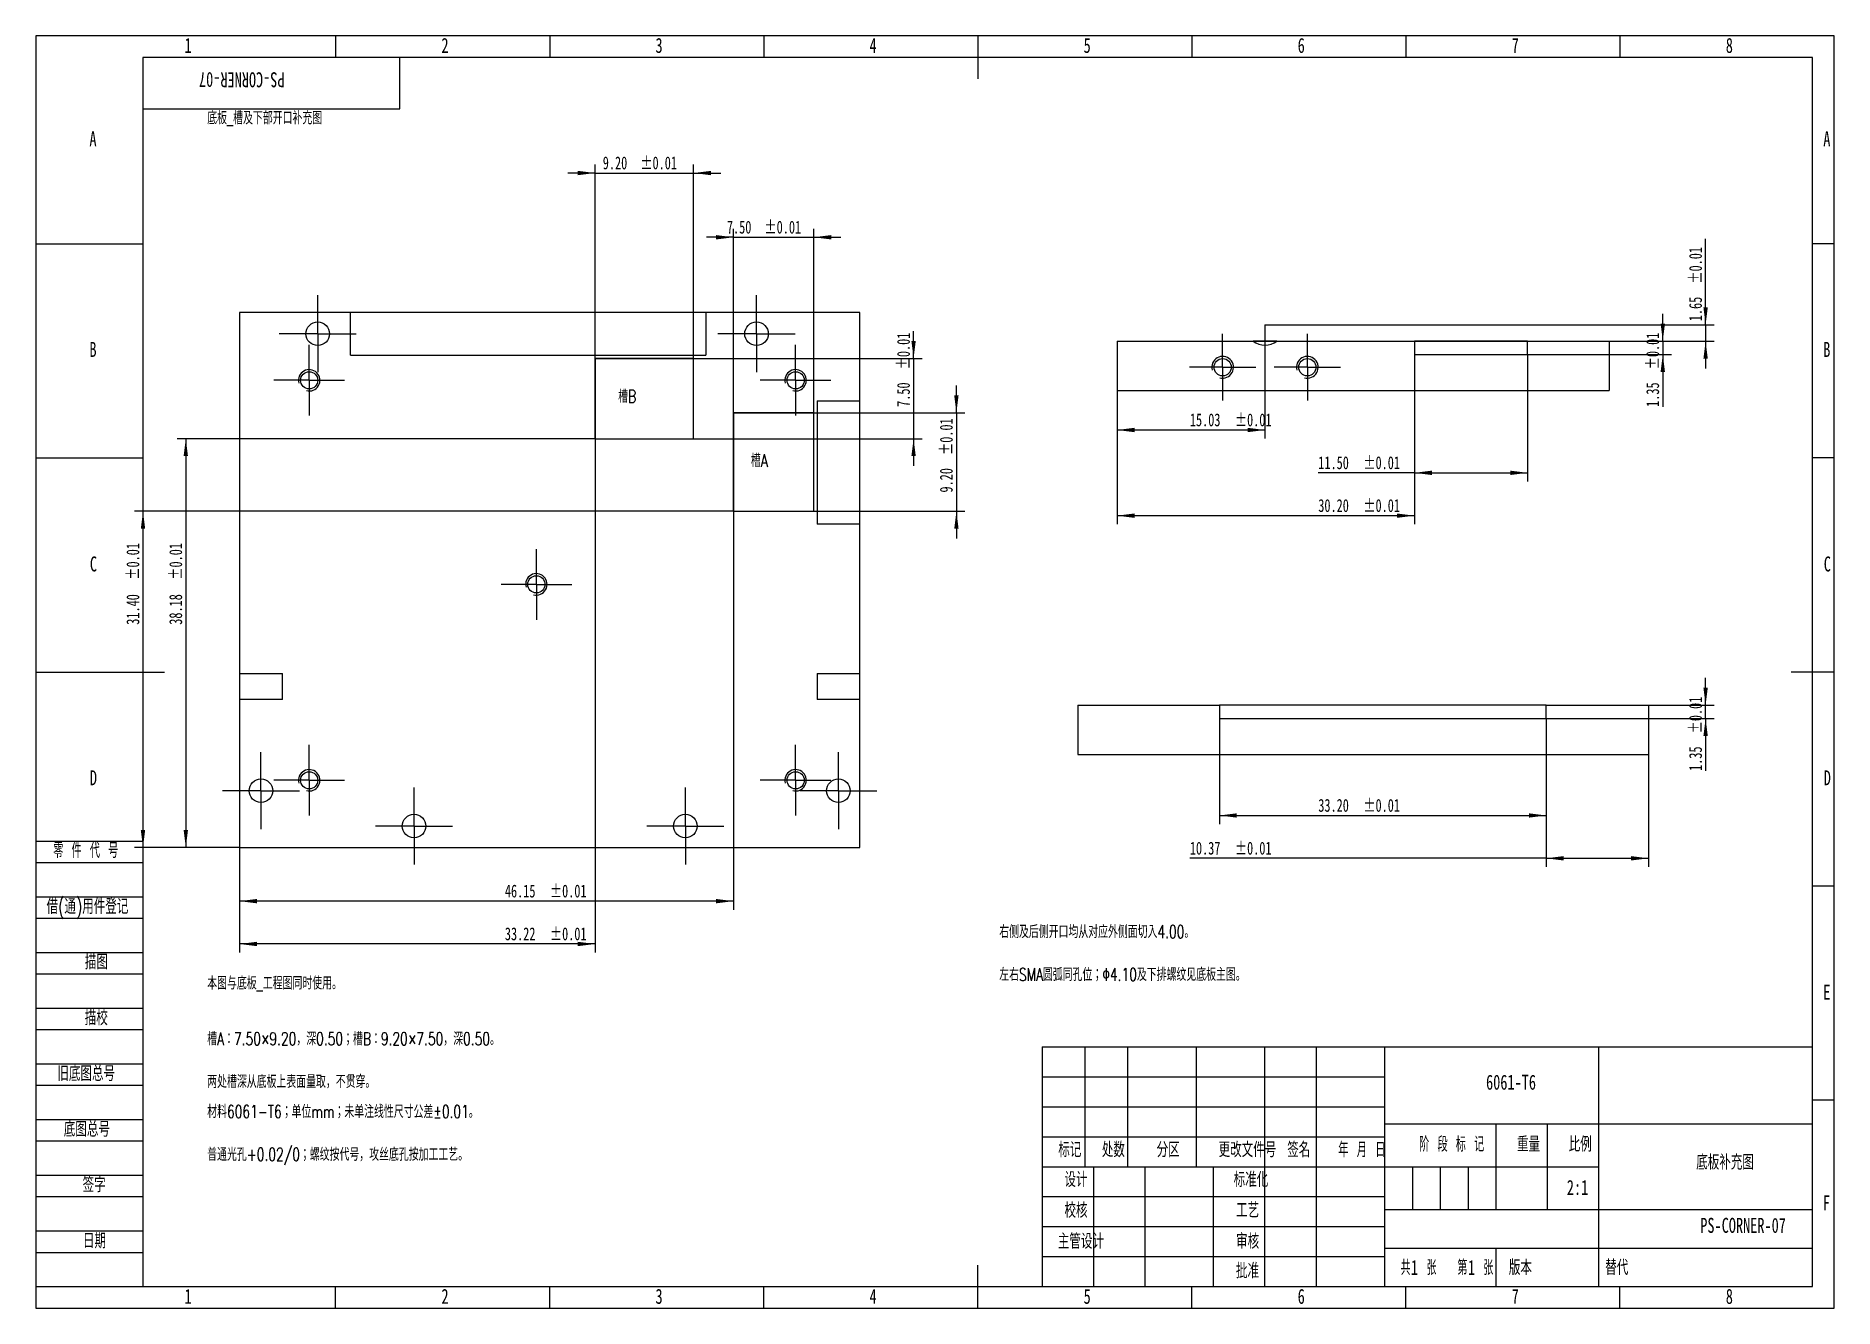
# Model space of a CAD drawing. Header units: millimetres. Extents: x 0 to 420, y 0 to 297.
import ezdxf

# ---------------------------------------------------------------- set-up
doc = ezdxf.new("R2010")
doc.units = ezdxf.units.MM
for name, color, linetype in [('10', 7, 'Continuous'), ('5', 7, 'Continuous'), ('9', 7, 'Continuous'), ('SLD-0', 7, 'Continuous')]:
    doc.layers.add(name, color=color, linetype=linetype)
doc.styles.add('SLDTEXTSTYLE0', font='TXT', dxfattribs={"width": 0.7, "bigfont": 'bigfont'})
doc.styles.add('SLDTEXTSTYLE1', font='TXT', dxfattribs={"width": 0.62, "bigfont": 'bigfont'})
doc.styles.add('SLDTEXTSTYLE2', font='TXT', dxfattribs={"width": 0.614286, "bigfont": 'bigfont'})
doc.styles.add('SLDTEXTSTYLE3', font='TXT', dxfattribs={"width": 0.6, "bigfont": 'bigfont'})
doc.styles.add('SLDTEXTSTYLE4', font='TXT', dxfattribs={"width": 0.7})
doc.dimstyles.new('SLDDIMSTYLE0', dxfattribs={"dimtxt": 3, "dimasz": 4.08, "dimexe": 0, "dimexo": 0.0625, "dimgap": 0.75, "dimtad": 1, "dimlfac": 0.4, "dimrnd": 1e-09, "dimzin": 4, "dimdsep": 46, "dimtxsty": 'SLDTEXTSTYLE4', "dimsah": 1, "dimcen": 0.09, "dimadec": 0, "dimazin": 1, "dimtol": 1, "dimtp": 0.01, "dimtm": 0.01, "dimtfac": 1, "dimtmove": 0, "dimatfit": 0, "dimfxl": 1, "dimfrac": 2, "dimtolj": 1, "dimarcsym": 0})
doc.dimstyles.new('SLDDIMSTYLE1', dxfattribs={"dimtxt": 3, "dimasz": 4.08, "dimexe": 0, "dimexo": 0.0625, "dimgap": 0.75, "dimtad": 1, "dimlfac": 0.4, "dimrnd": 1e-09, "dimzin": 12, "dimdsep": 46, "dimtxsty": 'SLDTEXTSTYLE4', "dimsah": 1, "dimcen": 0.09, "dimadec": 0, "dimazin": 3, "dimtol": 1, "dimtp": 0.01, "dimtm": 0.01, "dimtfac": 1, "dimtofl": 0, "dimtmove": 0, "dimatfit": 3, "dimfxl": 1, "dimfrac": 2, "dimtolj": 1, "dimarcsym": 0})
doc.dimstyles.new('SLDDIMSTYLE2', dxfattribs={"dimtxt": 3, "dimasz": 4.08, "dimexe": 0, "dimexo": 0.0625, "dimgap": 0.75, "dimtad": 1, "dimlfac": 0.4, "dimrnd": 1e-09, "dimzin": 4, "dimdsep": 46, "dimtxsty": 'SLDTEXTSTYLE4', "dimsah": 1, "dimcen": 0.09, "dimadec": 0, "dimazin": 1, "dimtol": 1, "dimtp": 0.01, "dimtm": 0.01, "dimtfac": 1, "dimtofl": 0, "dimtmove": 0, "dimatfit": 3, "dimfxl": 1, "dimfrac": 2, "dimtolj": 1, "dimarcsym": 0})
doc.dimstyles.new('SLDDIMSTYLE3', dxfattribs={"dimtxt": 3, "dimasz": 4.08, "dimexe": 0, "dimexo": 0.0625, "dimgap": 0.75, "dimtad": 1, "dimlfac": 0.434783, "dimrnd": 1e-09, "dimzin": 4, "dimdsep": 46, "dimtxsty": 'SLDTEXTSTYLE4', "dimsah": 1, "dimcen": 0.09, "dimadec": 0, "dimazin": 1, "dimtol": 1, "dimtp": 0.01, "dimtm": 0.01, "dimtfac": 1, "dimtofl": 0, "dimtmove": 0, "dimatfit": 3, "dimfxl": 1, "dimfrac": 2, "dimtolj": 1, "dimarcsym": 0})
doc.dimstyles.new('SLDDIMSTYLE4', dxfattribs={"dimtxt": 3, "dimasz": 4.08, "dimexe": 0, "dimexo": 0.0625, "dimgap": 0.75, "dimtad": 1, "dimlfac": 0.434783, "dimrnd": 1e-09, "dimzin": 12, "dimdsep": 46, "dimtxsty": 'SLDTEXTSTYLE4', "dimsah": 1, "dimcen": 0.09, "dimadec": 0, "dimazin": 3, "dimtol": 1, "dimtp": 0.01, "dimtm": 0.01, "dimtfac": 1, "dimtmove": 0, "dimatfit": 0, "dimfxl": 1, "dimfrac": 2, "dimtolj": 1, "dimarcsym": 0})
doc.dimstyles.new('SLDDIMSTYLE5', dxfattribs={"dimtxt": 3, "dimasz": 4.08, "dimexe": 0, "dimexo": 0.0625, "dimgap": 0.75, "dimtad": 1, "dimlfac": 0.434783, "dimrnd": 1e-09, "dimzin": 12, "dimdsep": 46, "dimtxsty": 'SLDTEXTSTYLE4', "dimsah": 1, "dimcen": 0.09, "dimadec": 0, "dimazin": 3, "dimtol": 1, "dimtp": 0.01, "dimtm": 0.01, "dimtfac": 1, "dimtofl": 0, "dimtmove": 0, "dimatfit": 3, "dimfxl": 1, "dimfrac": 2, "dimtolj": 1, "dimarcsym": 0})

# ---------------------------------------------------------------- blocks, each defined once
blk = doc.blocks.new('_D')
at = {"layer": '10'}
for p, q in [((162.94, 186.03), (162.94, 252)), ((181.69, 186.03), (181.69, 252)), ((162.94, 250), (156.59, 250)), ((162.94, 250), (181.69, 250)), ((181.69, 250), (188.04, 250))]:
    blk.add_line(p, q, dxfattribs=at)
for points in [[(162.94, 250), (158.86, 250.51), (158.86, 249.49)], [(181.69, 250), (185.77, 249.49), (185.77, 250.51)]]:
    blk.add_solid(points, dxfattribs=at)
at = {"layer": '10', "char_height": 3, "attachment_point": 1, "style": 'SLDTEXTSTYLE4'}
for s, insert in [('7.50', (161.4, 253.87)), ('±0.01', (170.16, 253.87))]:
    blk.add_mtext(s, dxfattribs=dict(at, insert=insert))
blk = doc.blocks.new('_D_1')
at = {"layer": '10'}
for p, q in [((215, 209.03), (215, 215.38)), ((162.94, 209.03), (217, 209.03)), ((215, 209.03), (215, 186.03)), ((162.94, 186.03), (217, 186.03)), ((215, 186.03), (215, 179.68))]:
    blk.add_line(p, q, dxfattribs=at)
for points in [[(215, 209.03), (215.51, 213.1), (214.49, 213.1)], [(215, 186.03), (214.49, 181.94), (215.51, 181.94)]]:
    blk.add_solid(points, dxfattribs=at)
at = {"layer": '10', "char_height": 3, "attachment_point": 1, "rotation": 90, "style": 'SLDTEXTSTYLE4'}
for s, insert in [('±0.01', (211.13, 199.16)), ('9.20', (211.13, 190.4))]:
    blk.add_mtext(s, dxfattribs=dict(at, insert=insert))
blk = doc.blocks.new('_D_2')
at = {"layer": '10'}
for p, q in [((162.94, 186.03), (162.94, 93)), ((47.56, 107.53), (47.56, 93)), ((162.94, 95), (47.56, 95))]:
    blk.add_line(p, q, dxfattribs=at)
for points in [[(47.56, 95), (51.64, 94.49), (51.64, 95.51)], [(162.94, 95), (158.86, 95.51), (158.86, 94.49)]]:
    blk.add_solid(points, dxfattribs=at)
at = {"layer": '10', "char_height": 3, "attachment_point": 1, "style": 'SLDTEXTSTYLE4'}
for s, insert in [('46.15', (109.53, 98.87)), ('±0.01', (120.04, 98.87))]:
    blk.add_mtext(s, dxfattribs=dict(at, insert=insert))
blk = doc.blocks.new('_D_3')
at = {"layer": '10'}
for p, q in [((162.94, 186.03), (23, 186.03)), ((25, 186.03), (25, 107.53)), ((47.56, 107.53), (23, 107.53))]:
    blk.add_line(p, q, dxfattribs=at)
for points in [[(25, 186.03), (24.49, 181.94), (25.51, 181.94)], [(25, 107.53), (25.51, 111.61), (24.49, 111.61)]]:
    blk.add_solid(points, dxfattribs=at)
at = {"layer": '10', "char_height": 3, "attachment_point": 1, "rotation": 90, "style": 'SLDTEXTSTYLE4'}
for s, insert in [('±0.01', (21.13, 170.04)), ('31.40', (21.13, 159.53))]:
    blk.add_mtext(s, dxfattribs=dict(at, insert=insert))
blk = doc.blocks.new('_D_4')
at = {"layer": '10'}
for p, q in [((130.62, 265), (124.27, 265)), ((130.62, 202.97), (130.62, 267)), ((130.62, 265), (153.62, 265)), ((153.62, 202.97), (153.62, 267)), ((153.62, 265), (159.97, 265))]:
    blk.add_line(p, q, dxfattribs=at)
for points in [[(130.62, 265), (126.54, 265.51), (126.54, 264.49)], [(153.62, 265), (157.7, 264.49), (157.7, 265.51)]]:
    blk.add_solid(points, dxfattribs=at)
at = {"layer": '10', "char_height": 3, "attachment_point": 1, "style": 'SLDTEXTSTYLE4'}
for s, insert in [('9.20', (132.4, 268.87)), ('±0.01', (141.16, 268.87))]:
    blk.add_mtext(s, dxfattribs=dict(at, insert=insert))
blk = doc.blocks.new('_D_5')
at = {"layer": '10'}
for p, q in [((205, 221.72), (205, 228.07)), ((130.62, 221.72), (207, 221.72)), ((205, 221.72), (205, 202.97)), ((130.62, 202.97), (207, 202.97)), ((205, 202.97), (205, 196.62))]:
    blk.add_line(p, q, dxfattribs=at)
for points in [[(205, 221.72), (205.51, 225.81), (204.49, 225.81)], [(205, 202.97), (204.49, 198.9), (205.51, 198.9)]]:
    blk.add_solid(points, dxfattribs=at)
at = {"layer": '10', "char_height": 3, "attachment_point": 1, "rotation": 90, "style": 'SLDTEXTSTYLE4'}
for s, insert in [('±0.01', (201.13, 219.16)), ('7.50', (201.13, 210.4))]:
    blk.add_mtext(s, dxfattribs=dict(at, insert=insert))
blk = doc.blocks.new('_D_6')
at = {"layer": '10'}
for p, q in [((130.62, 202.97), (130.62, 83)), ((47.56, 107.53), (47.56, 83)), ((130.62, 85), (47.56, 85))]:
    blk.add_line(p, q, dxfattribs=at)
for points in [[(47.56, 85), (51.64, 84.49), (51.64, 85.51)], [(130.62, 85), (126.54, 85.51), (126.54, 84.49)]]:
    blk.add_solid(points, dxfattribs=at)
at = {"layer": '10', "char_height": 3, "attachment_point": 1, "style": 'SLDTEXTSTYLE4'}
for s, insert in [('33.22', (109.53, 88.87)), ('±0.01', (120.04, 88.87))]:
    blk.add_mtext(s, dxfattribs=dict(at, insert=insert))
blk = doc.blocks.new('_D_7')
at = {"layer": '10'}
for p, q in [((130.62, 202.97), (33, 202.97)), ((35, 202.97), (35, 107.53)), ((47.56, 107.53), (33, 107.53))]:
    blk.add_line(p, q, dxfattribs=at)
for points in [[(35, 202.97), (34.49, 198.9), (35.51, 198.9)], [(35, 107.53), (35.51, 111.61), (34.49, 111.61)]]:
    blk.add_solid(points, dxfattribs=at)
at = {"layer": '10', "char_height": 3, "attachment_point": 1, "rotation": 90, "style": 'SLDTEXTSTYLE4'}
for s, insert in [('±0.01', (31.13, 170.04)), ('38.18', (31.13, 159.53))]:
    blk.add_mtext(s, dxfattribs=dict(at, insert=insert))
blk = doc.blocks.new('SW_CENTERMARKSYMBOL_0')
at = {"layer": '10', "color": 0}
for p, q in [((0, 6.25), (0, 9)), ((0, 0), (0, 6.25)), ((-6.25, 0), (-9, 0)), ((0, 0), (-6.25, 0)), ((0, 0), (0, -6.25)), ((0, 0), (6.25, 0)), ((6.25, 0), (9, 0)), ((0, -6.25), (0, -9))]:
    blk.add_line(p, q, dxfattribs=at)
blk = doc.blocks.new('SW_CENTERMARKSYMBOL_1')
at = {"layer": '10', "color": 0}
for p, q in [((0, 6.25), (0, 9)), ((0, 0), (0, 6.25)), ((-6.25, 0), (-9, 0)), ((0, 0), (-6.25, 0)), ((0, 0), (0, -6.25)), ((0, 0), (6.25, 0)), ((6.25, 0), (9, 0)), ((0, -6.25), (0, -9))]:
    blk.add_line(p, q, dxfattribs=at)
blk = doc.blocks.new('SW_CENTERMARKSYMBOL_2')
at = {"layer": '10', "color": 0}
for p, q in [((0, 6.25), (0, 9)), ((0, 0), (0, 6.25)), ((-6.25, 0), (-9, 0)), ((0, 0), (-6.25, 0)), ((0, 0), (0, -6.25)), ((0, 0), (6.25, 0)), ((6.25, 0), (9, 0)), ((0, -6.25), (0, -9))]:
    blk.add_line(p, q, dxfattribs=at)
blk = doc.blocks.new('SW_CENTERMARKSYMBOL_3')
at = {"layer": '10', "color": 0}
for p, q in [((0, 6.25), (0, 9)), ((0, 0), (0, 6.25)), ((-6.25, 0), (-9, 0)), ((0, 0), (-6.25, 0)), ((0, 0), (0, -6.25)), ((0, 0), (6.25, 0)), ((6.25, 0), (9, 0)), ((0, -6.25), (0, -9))]:
    blk.add_line(p, q, dxfattribs=at)
blk = doc.blocks.new('SW_CENTERMARKSYMBOL_4')
at = {"layer": '10', "color": 0}
for p, q in [((0, 6.25), (0, 9)), ((0, 0), (0, 6.25)), ((-6.25, 0), (-9, 0)), ((0, 0), (-6.25, 0)), ((0, 0), (0, -6.25)), ((0, 0), (6.25, 0)), ((6.25, 0), (9, 0)), ((0, -6.25), (0, -9))]:
    blk.add_line(p, q, dxfattribs=at)
blk = doc.blocks.new('SW_CENTERMARKSYMBOL_5')
at = {"layer": '10', "color": 0}
for p, q in [((0, 6.25), (0, 9)), ((0, 0), (0, 6.25)), ((-6.25, 0), (-9, 0)), ((0, 0), (-6.25, 0)), ((0, 0), (0, -6.25)), ((0, 0), (6.25, 0)), ((6.25, 0), (9, 0)), ((0, -6.25), (0, -9))]:
    blk.add_line(p, q, dxfattribs=at)
blk = doc.blocks.new('SW_CENTERMARKSYMBOL_6')
at = {"layer": '10', "color": 0}
for p, q in [((0, 6.25), (0, 8.25)), ((0, 0), (0, 6.25)), ((-6.25, 0), (-8.25, 0)), ((0, 0), (-6.25, 0)), ((0, 0), (0, -6.25)), ((0, 0), (6.25, 0)), ((6.25, 0), (8.25, 0)), ((0, -6.25), (0, -8.25))]:
    blk.add_line(p, q, dxfattribs=at)
blk = doc.blocks.new('SW_CENTERMARKSYMBOL_7')
at = {"layer": '10', "color": 0}
for p, q in [((0, 6.25), (0, 8.25)), ((0, 0), (0, 6.25)), ((-6.25, 0), (-8.25, 0)), ((0, 0), (-6.25, 0)), ((0, 0), (0, -6.25)), ((0, 0), (6.25, 0)), ((6.25, 0), (8.25, 0)), ((0, -6.25), (0, -8.25))]:
    blk.add_line(p, q, dxfattribs=at)
blk = doc.blocks.new('SW_CENTERMARKSYMBOL_8')
at = {"layer": '10', "color": 0}
for p, q in [((0, 6.25), (0, 8.25)), ((0, 0), (0, 6.25)), ((-6.25, 0), (-8.25, 0)), ((0, 0), (-6.25, 0)), ((0, 0), (0, -6.25)), ((0, 0), (6.25, 0)), ((6.25, 0), (8.25, 0)), ((0, -6.25), (0, -8.25))]:
    blk.add_line(p, q, dxfattribs=at)
blk = doc.blocks.new('SW_CENTERMARKSYMBOL_9')
at = {"layer": '10', "color": 0}
for p, q in [((0, 6.25), (0, 8.25)), ((0, 0), (0, 6.25)), ((-6.25, 0), (-8.25, 0)), ((0, 0), (-6.25, 0)), ((0, 0), (0, -6.25)), ((0, 0), (6.25, 0)), ((6.25, 0), (8.25, 0)), ((0, -6.25), (0, -8.25))]:
    blk.add_line(p, q, dxfattribs=at)
blk = doc.blocks.new('SW_CENTERMARKSYMBOL_10')
at = {"layer": '10', "color": 0}
for p, q in [((0, 6.25), (0, 8.25)), ((0, 0), (0, 6.25)), ((-6.25, 0), (-8.25, 0)), ((0, 0), (-6.25, 0)), ((0, 0), (0, -6.25)), ((0, 0), (6.25, 0)), ((6.25, 0), (8.25, 0)), ((0, -6.25), (0, -8.25))]:
    blk.add_line(p, q, dxfattribs=at)
blk = doc.blocks.new('_D_8')
at = {"layer": '10'}
for p, q in [((321.98, 222.65), (321.98, 193)), ((348.43, 222.65), (348.43, 193)), ((321.98, 195), (299.53, 195)), ((321.98, 195), (348.43, 195))]:
    blk.add_line(p, q, dxfattribs=at)
for points in [[(321.98, 195), (326.06, 194.49), (326.06, 195.51)], [(348.43, 195), (344.35, 195.51), (344.35, 194.49)]]:
    blk.add_solid(points, dxfattribs=at)
at = {"layer": '10', "char_height": 3, "attachment_point": 1, "style": 'SLDTEXTSTYLE4'}
for s, insert in [('11.50', (299.53, 198.87)), ('±0.01', (310.04, 198.87))]:
    blk.add_mtext(s, dxfattribs=dict(at, insert=insert))
blk = doc.blocks.new('_D_9')
at = {"layer": '10'}
for p, q in [((380, 225.75), (380, 232.1)), ((321.98, 225.75), (382, 225.75)), ((321.98, 222.65), (382, 222.65)), ((380, 225.75), (380, 222.65)), ((380, 222.65), (380, 210.4))]:
    blk.add_line(p, q, dxfattribs=at)
for points in [[(380, 225.75), (380.51, 229.83), (379.49, 229.83)], [(380, 222.65), (379.49, 218.57), (380.51, 218.57)]]:
    blk.add_solid(points, dxfattribs=at)
at = {"layer": '10', "char_height": 3, "attachment_point": 1, "rotation": 90, "style": 'SLDTEXTSTYLE4'}
for s, insert in [('±0.01', (376.13, 219.16)), ('1.35', (376.13, 210.4))]:
    blk.add_mtext(s, dxfattribs=dict(at, insert=insert))
blk = doc.blocks.new('_D_10')
at = {"layer": '10'}
for p, q in [((321.98, 222.65), (321.98, 183)), ((252.52, 214.25), (252.52, 183)), ((321.98, 185), (252.52, 185))]:
    blk.add_line(p, q, dxfattribs=at)
for points in [[(252.52, 185), (256.6, 184.49), (256.6, 185.51)], [(321.98, 185), (317.9, 185.51), (317.9, 184.49)]]:
    blk.add_solid(points, dxfattribs=at)
at = {"layer": '10', "char_height": 3, "attachment_point": 1, "style": 'SLDTEXTSTYLE4'}
for s, insert in [('±0.01', (310.04, 188.87)), ('30.20', (299.53, 188.87))]:
    blk.add_mtext(s, dxfattribs=dict(at, insert=insert))
blk = doc.blocks.new('_D_11')
at = {"layer": '10'}
for p, q in [((287.08, 229.55), (287.08, 203)), ((252.52, 214.25), (252.52, 203)), ((287.08, 205), (252.52, 205))]:
    blk.add_line(p, q, dxfattribs=at)
for points in [[(252.52, 205), (256.6, 204.49), (256.6, 205.51)], [(287.08, 205), (283, 205.51), (283, 204.49)]]:
    blk.add_solid(points, dxfattribs=at)
at = {"layer": '10', "char_height": 3, "attachment_point": 1, "style": 'SLDTEXTSTYLE4'}
for s, insert in [('15.03', (269.53, 208.87)), ('±0.01', (280.04, 208.87))]:
    blk.add_mtext(s, dxfattribs=dict(at, insert=insert))
blk = doc.blocks.new('_D_12')
at = {"layer": '10'}
for p, q in [((390, 229.55), (390, 249.6)), ((287.08, 229.55), (392, 229.55)), ((390, 229.55), (390, 225.75)), ((252.52, 225.75), (392, 225.75)), ((390, 225.75), (390, 219.4))]:
    blk.add_line(p, q, dxfattribs=at)
for points in [[(390, 229.55), (390.51, 233.63), (389.49, 233.63)], [(390, 225.75), (389.49, 221.67), (390.51, 221.67)]]:
    blk.add_solid(points, dxfattribs=at)
at = {"layer": '10', "char_height": 3, "attachment_point": 1, "rotation": 90, "style": 'SLDTEXTSTYLE4'}
for s, insert in [('±0.01', (386.13, 239.16)), ('1.65', (386.13, 230.4))]:
    blk.add_mtext(s, dxfattribs=dict(at, insert=insert))
blk = doc.blocks.new('SW_CENTERMARKSYMBOL_11')
at = {"layer": '10', "color": 0}
for p, q in [((0, 5.75), (0, 7.7625)), ((0, 0), (0, 5.75)), ((-5.75, 0), (-7.7625, 0)), ((0, 0), (-5.75, 0)), ((0, 0), (5.75, 0)), ((0, 0), (0, -5.75)), ((5.75, 0), (7.7625, 0)), ((0, -5.75), (0, -7.7625))]:
    blk.add_line(p, q, dxfattribs=at)
blk = doc.blocks.new('SW_CENTERMARKSYMBOL_12')
at = {"layer": '10', "color": 0}
for p, q in [((0, 5.75), (0, 7.7625)), ((0, 0), (0, 5.75)), ((-5.75, 0), (-7.7625, 0)), ((0, 0), (-5.75, 0)), ((0, 0), (5.75, 0)), ((0, 0), (0, -5.75)), ((5.75, 0), (7.7625, 0)), ((0, -5.75), (0, -7.7625))]:
    blk.add_line(p, q, dxfattribs=at)
blk = doc.blocks.new('_D_13')
at = {"layer": '10'}
for p, q in [((276.42, 137.65), (276.42, 113)), ((352.79, 137.65), (352.79, 113)), ((276.42, 115), (352.79, 115))]:
    blk.add_line(p, q, dxfattribs=at)
for points in [[(276.42, 115), (280.5, 114.49), (280.5, 115.51)], [(352.79, 115), (348.71, 115.51), (348.71, 114.49)]]:
    blk.add_solid(points, dxfattribs=at)
at = {"layer": '10', "char_height": 3, "attachment_point": 1, "style": 'SLDTEXTSTYLE4'}
for s, insert in [('33.20', (299.53, 118.87)), ('±0.01', (310.04, 118.87))]:
    blk.add_mtext(s, dxfattribs=dict(at, insert=insert))
blk = doc.blocks.new('_D_14')
at = {"layer": '10'}
for p, q in [((390, 140.75), (390, 147.1)), ((352.79, 140.75), (392, 140.75)), ((390, 137.65), (390, 140.75)), ((352.79, 137.65), (392, 137.65)), ((390, 137.65), (390, 125.4))]:
    blk.add_line(p, q, dxfattribs=at)
for points in [[(390, 140.75), (390.51, 144.83), (389.49, 144.83)], [(390, 137.65), (389.49, 133.57), (390.51, 133.57)]]:
    blk.add_solid(points, dxfattribs=at)
at = {"layer": '10', "char_height": 3, "attachment_point": 1, "rotation": 90, "style": 'SLDTEXTSTYLE4'}
for s, insert in [('±0.01', (386.13, 134.16)), ('1.35', (386.13, 125.4))]:
    blk.add_mtext(s, dxfattribs=dict(at, insert=insert))
blk = doc.blocks.new('_D_15')
at = {"layer": '10'}
for p, q in [((352.79, 137.65), (352.79, 103)), ((376.64, 129.25), (376.64, 103)), ((352.79, 105), (269.53, 105)), ((352.79, 105), (376.64, 105))]:
    blk.add_line(p, q, dxfattribs=at)
for points in [[(352.79, 105), (356.87, 104.49), (356.87, 105.51)], [(376.64, 105), (372.56, 105.51), (372.56, 104.49)]]:
    blk.add_solid(points, dxfattribs=at)
at = {"layer": '10', "char_height": 3, "attachment_point": 1, "style": 'SLDTEXTSTYLE4'}
for s, insert in [('10.37', (269.53, 108.87)), ('±0.01', (280.04, 108.87))]:
    blk.add_mtext(s, dxfattribs=dict(at, insert=insert))

msp = doc.modelspace()

# ---------------------------------------------------------------- linework, layer by layer
at = {"color": 7, "linetype": 'Continuous', "lineweight": 25}
for p, q in [((73.487, 232.475), (47.562, 232.475)), ((47.562, 232.475), (47.562, 148.124)), ((73.487, 222.475), (73.487, 232.475)), ((156.495, 232.475), (73.487, 232.475)), ((156.495, 232.475), (156.495, 222.475)), ((192.438, 232.475), (156.495, 232.475)), ((192.438, 211.775), (192.438, 232.475)), ((252.523, 225.75), (284.287, 225.75)), ((252.523, 225.75), (252.523, 214.25)), ((289.874, 225.75), (284.287, 225.75)), ((289.874, 225.75), (321.983, 225.75)), ((321.983, 225.75), (321.983, 222.649)), ((348.433, 225.75), (321.983, 225.75)), ((321.983, 222.649), (348.433, 222.649)), ((348.433, 222.649), (348.433, 225.75)), ((348.433, 225.75), (367.477, 225.75)), ((367.477, 225.75), (367.477, 214.25)), ((73.487, 222.475), (156.495, 222.475)), ((153.62, 221.725), (130.62, 221.725)), ((130.62, 221.725), (130.62, 202.975)), ((153.62, 202.975), (153.62, 221.725)), ((252.523, 214.25), (367.477, 214.25)), ((182.438, 211.775), (192.438, 211.775)), ((182.438, 211.775), (182.438, 183.025)), ((192.438, 183.025), (192.438, 211.775)), ((181.688, 209.025), (162.938, 209.025)), ((162.938, 209.025), (162.938, 186.025)), ((181.688, 186.025), (181.688, 209.025)), ((130.62, 202.975), (153.62, 202.975)), ((162.938, 186.025), (181.688, 186.025)), ((192.438, 183.025), (182.438, 183.025)), ((192.438, 148.124), (192.438, 183.025)), ((47.562, 148.124), (57.562, 148.124)), ((47.562, 148.124), (47.562, 142.051)), ((57.562, 142.051), (57.562, 148.124)), ((182.438, 148.124), (192.438, 148.124)), ((182.438, 148.124), (182.438, 142.051)), ((192.438, 142.051), (192.438, 148.124)), ((57.562, 142.051), (47.562, 142.051)), ((47.562, 142.051), (47.562, 107.525)), ((192.438, 142.051), (182.438, 142.051)), ((192.438, 107.525), (192.438, 142.051)), ((243.357, 140.75), (276.425, 140.75)), ((243.357, 140.75), (243.357, 129.25)), ((276.425, 140.75), (276.425, 137.649)), ((352.791, 140.75), (276.425, 140.75)), ((352.791, 137.649), (352.791, 140.75)), ((352.791, 140.75), (376.642, 140.75)), ((376.642, 140.75), (376.642, 129.25)), ((276.425, 137.649), (352.791, 137.649)), ((243.357, 129.25), (376.642, 129.25)), ((47.562, 107.525), (192.438, 107.525))]:
    msp.add_line(p, q, dxfattribs=at)
for centre, radius in [((65.812, 227.475), 2.75), ((168.312, 227.475), 2.75), ((63.828, 216.609), 2), ((177.446, 216.609), 2), ((277.19, 219.658), 2.013), ((296.971, 219.658), 2.013), ((116.883, 168.967), 2), ((52.562, 120.775), 2.75), ((63.828, 123.217), 2), ((177.446, 123.217), 2), ((187.438, 120.775), 2.75), ((88.312, 112.525), 2.75), ((151.688, 112.525), 2.75)]:
    msp.add_circle(centre, radius, dxfattribs=at)
msp.add_arc((287.08, 229.548), 4.715, 233.66474, 306.33526, dxfattribs=at)
at = {"color": 7, "linetype": 'Continuous', "lineweight": 18}
for centre, radius in [((63.828, 216.609), 2.5), ((177.446, 216.609), 2.5), ((277.19, 219.658), 2.53), ((296.971, 219.658), 2.53), ((116.883, 168.967), 2.5), ((63.828, 123.217), 2.5), ((177.446, 123.217), 2.5)]:
    msp.add_arc(centre, radius, 255, 195, dxfattribs=at)
at = {"layer": '10', "color": 7}
for p, q in [((0, 109), (25, 109)), ((0, 104), (25, 104)), ((0, 96), (25, 96)), ((0, 91), (25, 91)), ((0, 83), (25, 83)), ((0, 78), (25, 78)), ((0, 70), (25, 70)), ((0, 65), (25, 65)), ((0, 57), (25, 57)), ((0, 52), (25, 52)), ((235, 54), (315, 54)), ((235, 47), (315, 47)), ((0, 44), (25, 44)), ((0, 39), (25, 39)), ((0, 31), (25, 31)), ((0, 26), (25, 26)), ((0, 18), (25, 18)), ((0, 13), (25, 13))]:
    msp.add_line(p, q, dxfattribs=at)
at = {"layer": '10', "color": 7, "lineweight": 25}
for p, q in [((245, 61), (245, 33)), ((255, 61), (255, 33)), ((271, 61), (271, 33)), ((287, 61), (287, 5)), ((299, 61), (299, 5)), ((315, 61), (315, 5)), ((365, 61), (365, 33)), ((315, 43), (415, 43)), ((340.986, 43), (340.986, 23)), ((353, 43), (353, 23)), ((235, 40), (315, 40)), ((235, 33), (365, 33)), ((247, 33), (247, 5)), ((259, 33), (259, 5)), ((275, 33), (275, 5)), ((365, 33), (365, 5)), ((235, 26), (315, 26)), ((315, 23), (415, 23)), ((235, 19), (315, 19)), ((315, 14), (415, 14)), ((235, 12), (315, 12))]:
    msp.add_line(p, q, dxfattribs=at)
at = {"layer": '5'}
for p, q in [((70, 297), (70, 292)), ((120, 297), (120, 292)), ((170, 297), (170, 292)), ((270, 297), (270, 292)), ((320, 297), (320, 292)), ((370, 297), (370, 292)), ((0, 248.5), (25, 248.5)), ((420, 248.5), (415, 248.5)), ((0, 198.5), (25, 198.5)), ((420, 198.5), (415, 198.5)), ((420, 98.5), (415, 98.5)), ((420, 48.5), (415, 48.5)), ((70, 0), (70, 5)), ((120, 0), (120, 5)), ((170, 0), (170, 5)), ((270, 0), (270, 5)), ((320, 0), (320, 5)), ((370, 0), (370, 5))]:
    msp.add_line(p, q, dxfattribs=at)
at = {"layer": '5', "lineweight": 25}
for p, q in [((220, 297), (220, 287)), ((0, 148.5), (30, 148.5)), ((420, 148.5), (410, 148.5)), ((220, 0), (220, 10))]:
    msp.add_line(p, q, dxfattribs=at)
at = {"layer": '5', "color": 7, "lineweight": 25}
for p, q in [((415, 292), (25, 292)), ((25, 292), (25, 5)), ((85, 280), (85, 292)), ((415, 5), (415, 292)), ((25, 280), (85, 280)), ((235, 61), (415, 61)), ((235, 61), (235, 5)), ((0, 5), (415, 5))]:
    msp.add_line(p, q, dxfattribs=at)
at = {"layer": '9', "color": 7}
for p, q in [((420, 297), (0, 297)), ((0, 297), (0, 0)), ((420, 148.5), (420, 297)), ((420, 0), (420, 148.5)), ((0, 0), (420, 0))]:
    msp.add_line(p, q, dxfattribs=at)
at = {"layer": 'SLD-0'}
for p, q in [((321.5, 33), (321.5, 23)), ((328, 33), (328, 23)), ((334.5, 33), (334.5, 23))]:
    msp.add_line(p, q, dxfattribs=at)
at = {"layer": 'SLD-0', "lineweight": 25}
msp.add_line((340.986, 14), (340.986, 5), dxfattribs=at)

# ---------------------------------------------------------------- block references
at = {"layer": '10'}
for name, p in [('SW_CENTERMARKSYMBOL_0', (65.812, 227.475)), ('SW_CENTERMARKSYMBOL_4', (168.312, 227.475)), ('SW_CENTERMARKSYMBOL_12', (277.19, 219.658)), ('SW_CENTERMARKSYMBOL_11', (296.971, 219.658)), ('SW_CENTERMARKSYMBOL_7', (63.828, 216.609)), ('SW_CENTERMARKSYMBOL_8', (177.446, 216.609)), ('SW_CENTERMARKSYMBOL_6', (116.883, 168.967)), ('SW_CENTERMARKSYMBOL_10', (63.828, 123.217)), ('SW_CENTERMARKSYMBOL_9', (177.446, 123.217)), ('SW_CENTERMARKSYMBOL_5', (52.562, 120.775)), ('SW_CENTERMARKSYMBOL_3', (187.438, 120.775)), ('SW_CENTERMARKSYMBOL_2', (88.312, 112.525)), ('SW_CENTERMARKSYMBOL_1', (151.688, 112.525))]:
    msp.add_blockref(name, p, dxfattribs=at)

# ---------------------------------------------------------------- texts
for s, insert, char_height, attachment_point, style in [('1', (35.544, 296.552), 3.5, 2, 'SLDTEXTSTYLE4'), ('2', (95.544, 296.552), 3.5, 2, 'SLDTEXTSTYLE4'), ('3', (145.544, 296.552), 3.5, 2, 'SLDTEXTSTYLE4'), ('4', (195.544, 296.552), 3.5, 2, 'SLDTEXTSTYLE4'), ('5', (245.544, 296.552), 3.5, 2, 'SLDTEXTSTYLE4'), ('6', (295.547, 296.552), 3.5, 2, 'SLDTEXTSTYLE4'), ('7', (345.547, 296.552), 3.5, 2, 'SLDTEXTSTYLE4'), ('8', (395.547, 296.552), 3.5, 2, 'SLDTEXTSTYLE4'), ('底板_槽及下部开口补充图', (40, 279.367), 3, 1, 'SLDTEXTSTYLE0'), ('A', (13.32, 274.729), 3.5, 2, 'SLDTEXTSTYLE4'), ('A', (418.32, 274.729), 3.5, 2, 'SLDTEXTSTYLE4'), ('B', (13.32, 225.552), 3.5, 2, 'SLDTEXTSTYLE4'), ('B', (418.32, 225.552), 3.5, 2, 'SLDTEXTSTYLE4'), ('槽B', (136, 214.367), 3, 1, 'SLDTEXTSTYLE0'), ('槽A', (167, 199.367), 3, 1, 'SLDTEXTSTYLE0'), ('C', (13.427, 175.479), 3.5, 2, 'SLDTEXTSTYLE4'), ('C', (418.427, 175.479), 3.5, 2, 'SLDTEXTSTYLE4'), ('D', (13.43, 125.552), 3.5, 2, 'SLDTEXTSTYLE4'), ('D', (418.43, 125.552), 3.5, 2, 'SLDTEXTSTYLE4'), ('右侧及后侧开口均从对应外侧面切入4.00。', (225, 89.367), 3, 1, 'SLDTEXTSTYLE0'), ('本图与底板_工程图同时使用。', (40, 77.367), 3, 1, 'SLDTEXTSTYLE0'), ('左右SMA圆弧同孔位；Φ4.10及下排螺纹见底板主图。', (225, 79.367), 3, 1, 'SLDTEXTSTYLE0'), ('E', (418.318, 75.479), 3.5, 2, 'SLDTEXTSTYLE4'), ('槽A：7.50×9.20，深0.50；槽B：9.20×7.50，深0.50。', (40, 64.367), 3, 1, 'SLDTEXTSTYLE0'), ('两处槽深从底板上表面量取，不贯穿。', (40, 54.367), 3, 1, 'SLDTEXTSTYLE0'), ('6061-T6', (344.546, 54.481), 3.5, 2, 'SLDTEXTSTYLE4'), ('材料6061-T6；单位mm；未单注线性尺寸公差±0.01。', (40, 47.367), 3, 1, 'SLDTEXTSTYLE0'), ('普通光孔+0.02/0；螺纹按代号，攻丝底孔按加工工艺。', (40, 37.367), 3, 1, 'SLDTEXTSTYLE0'), ('底板补充图', (394.542, 35.791), 3.5, 2, 'SLDTEXTSTYLE0'), ('2:1', (360.084, 29.905), 3.5, 2, 'SLDTEXTSTYLE4'), ('F', (418.224, 26.302), 3.5, 2, 'SLDTEXTSTYLE4'), ('PS-CORNER-07', (398.754, 21.05), 3.5, 2, 'SLDTEXTSTYLE4'), ('1', (321.142, 11.201), 3.5, 1, 'SLDTEXTSTYLE4'), ('1', (334.479, 11.201), 3.5, 1, 'SLDTEXTSTYLE4'), ('1', (35.544, 4.479), 3.5, 2, 'SLDTEXTSTYLE4'), ('2', (95.544, 4.479), 3.5, 2, 'SLDTEXTSTYLE4'), ('3', (145.544, 4.479), 3.5, 2, 'SLDTEXTSTYLE4'), ('4', (195.544, 4.479), 3.5, 2, 'SLDTEXTSTYLE4'), ('5', (245.544, 4.479), 3.5, 2, 'SLDTEXTSTYLE4'), ('6', (295.547, 4.479), 3.5, 2, 'SLDTEXTSTYLE4'), ('7', (345.547, 4.479), 3.5, 2, 'SLDTEXTSTYLE4'), ('8', (395.547, 4.479), 3.5, 2, 'SLDTEXTSTYLE4')]:
    msp.add_mtext(s, dxfattribs=dict(at, insert=insert, char_height=char_height, attachment_point=attachment_point, style=style))
at = {"layer": '10', "color": 7, "char_height": 3.5}
for s, insert, attachment_point, style in [('零 件 代 号', (4.023, 108.595), 1, 'SLDTEXTSTYLE2'), ('借(通)用件登记', (2.474, 95.499), 1, 'SLDTEXTSTYLE0'), ('描图', (14.111, 82.553), 2, 'SLDTEXTSTYLE0'), ('描校', (14.079, 69.517), 2, 'SLDTEXTSTYLE0'), ('旧底图总号', (5, 56.488), 1, 'SLDTEXTSTYLE0'), ('底图总号', (6.5, 43.486), 1, 'SLDTEXTSTYLE0'), ('标记', (241.492, 38.717), 2, 'SLDTEXTSTYLE0'), ('处数', (251.667, 38.717), 2, 'SLDTEXTSTYLE0'), ('分区', (264.464, 38.717), 2, 'SLDTEXTSTYLE0'), ('更改文件号', (282.982, 38.717), 2, 'SLDTEXTSTYLE0'), ('签名', (294.968, 38.717), 2, 'SLDTEXTSTYLE0'), ('年 月 日', (309.713, 38.717), 2, 'SLDTEXTSTYLE1'), ('阶 段 标 记', (330.688, 39.994), 2, 'SLDTEXTSTYLE2'), ('重量', (348.632, 39.994), 2, 'SLDTEXTSTYLE0'), ('比例', (360.723, 39.994), 2, 'SLDTEXTSTYLE0'), ('签字', (13.585, 30.537), 2, 'SLDTEXTSTYLE0'), ('设计', (242.932, 31.734), 2, 'SLDTEXTSTYLE0'), ('标准化', (283.793, 31.734), 2, 'SLDTEXTSTYLE0'), ('校核', (242.931, 24.556), 2, 'SLDTEXTSTYLE0'), ('工艺', (283.016, 24.599), 2, 'SLDTEXTSTYLE0'), ('日期', (13.662, 17.437), 2, 'SLDTEXTSTYLE0'), ('主管设计', (244.093, 17.33), 2, 'SLDTEXTSTYLE0'), ('审核', (283.016, 17.33), 2, 'SLDTEXTSTYLE0'), ('批准', (282.998, 10.441), 2, 'SLDTEXTSTYLE0'), ('共  张', (322.959, 11.201), 2, 'SLDTEXTSTYLE3'), ('第  张', (336.223, 11.201), 2, 'SLDTEXTSTYLE3'), ('版本', (346.742, 11.201), 2, 'SLDTEXTSTYLE0')]:
    msp.add_mtext(s, dxfattribs=dict(at, insert=insert, attachment_point=attachment_point, style=style))
at = {"layer": 'SLD-0', "insert": (48.08, 285.023), "char_height": 3.5, "attachment_point": 2, "rotation": 180, "style": 'SLDTEXTSTYLE4'}
msp.add_mtext('PS-CORNER-07', dxfattribs=at)
at = {"layer": 'SLD-0', "insert": (366.561, 11.201), "char_height": 3.5, "attachment_point": 1, "style": 'SLDTEXTSTYLE0'}
msp.add_mtext('替代', dxfattribs=at)

# ---------------------------------------------------------------- dimensions: what is measured, and where the dimension line sits
at = {"layer": '10'}
for base, p1, p2, dimstyle, picture, middle in [((153.62, 265), (130.62, 202.975), (153.62, 202.975), 'SLDDIMSTYLE0', '_D_4', (142, 265)), ((181.688, 250), (162.938, 186.025), (181.688, 186.025), 'SLDDIMSTYLE0', '_D', (171, 250)), ((252.523, 205), (287.0805, 229.548233554), (252.523, 214.25), 'SLDDIMSTYLE5', '_D_11', (280, 205)), ((252.523, 185), (321.983, 222.649), (252.523, 214.25), 'SLDDIMSTYLE3', '_D_10', (310, 185)), ((348.433, 195), (321.983, 222.649), (348.433, 222.649), 'SLDDIMSTYLE3', '_D_8', (310, 195)), ((47.562, 85), (130.62, 202.975), (47.562, 107.525), 'SLDDIMSTYLE1', '_D_6', (120, 85)), ((47.562, 95), (162.938, 186.025), (47.562, 107.525), 'SLDDIMSTYLE1', '_D_2', (120, 95)), ((376.642, 105), (352.791, 137.649), (376.642, 129.25), 'SLDDIMSTYLE5', '_D_15', (280, 105)), ((352.791, 115), (276.425, 137.649), (352.791, 137.649), 'SLDDIMSTYLE3', '_D_13', (310, 115))]:
    dim = msp.add_linear_dim(base=base, p1=p1, p2=p2, dimstyle=dimstyle, dxfattribs=at)
    dim.commit()
    dim.dimension.update_dxf_attribs({"geometry": picture, "text_midpoint": middle, "dimtype": 160})
for base, p1, p2, dimstyle, picture, middle in [((390, 225.75), (287.08, 229.548), (252.523, 225.75), 'SLDDIMSTYLE4', '_D_12', (390, 240)), ((205, 202.975), (130.62, 221.725), (130.62, 202.975), 'SLDDIMSTYLE0', '_D_5', (205, 220)), ((380, 222.649), (321.983, 225.75), (321.983, 222.649), 'SLDDIMSTYLE4', '_D_9', (380, 220)), ((215, 186.025), (162.938, 209.025), (162.938, 186.025), 'SLDDIMSTYLE0', '_D_1', (215, 200)), ((35, 107.525), (130.62, 202.975), (47.562, 107.525), 'SLDDIMSTYLE1', '_D_7', (35, 170)), ((25, 107.525), (162.938, 186.025), (47.562, 107.525), 'SLDDIMSTYLE2', '_D_3', (25, 170)), ((390, 140.75), (352.791, 137.649), (352.791, 140.75), 'SLDDIMSTYLE4', '_D_14', (390, 135))]:
    dim = msp.add_linear_dim(base=base, p1=p1, p2=p2, angle=90, dimstyle=dimstyle, dxfattribs=at)
    dim.commit()
    dim.dimension.update_dxf_attribs({"geometry": picture, "text_midpoint": middle, "dimtype": 160})

doc.saveas('drawing.dxf')
